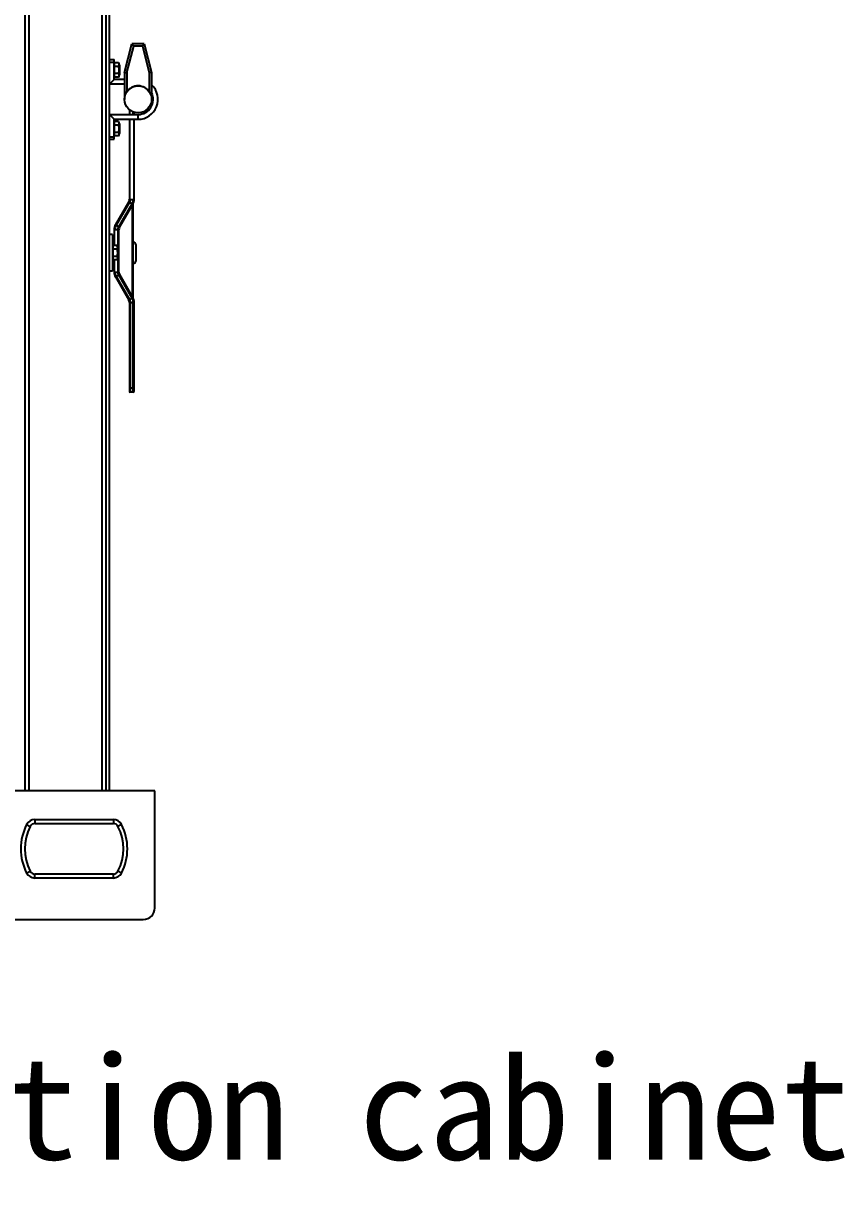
# Model space of a CAD drawing. Header units: millimetres. Extents: x 32496 to 166256, y 3504 to 23939.
# Drawn here: x 52021 to 53054, y 19384 to 20856 of the extents above; entities that cross this region are included whole.
import ezdxf

# ---------------------------------------------------------------- set-up
doc = ezdxf.new("R2010")
doc.units = ezdxf.units.MM
for name, color, linetype in [('A001_MIR_0', 7, 'Continuous'), ('A006-B-FB_MIR_0', 7, 'Continuous'), ('A007_MIR_0', 7, 'Continuous'), ('A009_MIR_0', 7, 'Continuous'), ('A010_MIR_0', 7, 'Continuous'), ('A011_MIR_0', 7, 'Continuous'), ('E090240-C_0', 7, 'Continuous'), ('JIAOJIAN-2-C_0', 7, 'Continuous')]:
    doc.layers.add(name, color=color, linetype=linetype)
doc.layers.add('标注', color=5, linetype='Continuous', lineweight=18)
doc.styles.add('txtstyle_200', font='')
doc.styles.get('txtstyle_200').set_extended_font_data('宋体')

msp = doc.modelspace()

# ---------------------------------------------------------------- linework, layer by layer
at = {"layer": 'A001_MIR_0', "color": 7, "linetype": 'Continuous'}
for p, q in [((52135.74, 20806.953), (52135.64, 20806.953)), ((52140.802, 20806.953), (52135.74, 20806.953)), ((52135.74, 20806.953), (52135.74, 20788.824)), ((52135.74, 20805.738), (52135.64, 20805.738)), ((52140.802, 20802.42), (52135.74, 20802.42)), ((52140.802, 20793.356), (52135.74, 20793.356)), ((52142.04, 20803.943), (52142.04, 20791.833)), ((52135.74, 20790.038), (52135.64, 20790.038)), ((52135.74, 20788.824), (52135.64, 20788.824)), ((52140.802, 20788.824), (52135.74, 20788.824)), ((52135.74, 20732.953), (52135.64, 20732.953)), ((52140.802, 20732.953), (52135.74, 20732.953)), ((52135.74, 20732.953), (52135.74, 20714.824)), ((52135.74, 20731.738), (52135.64, 20731.738)), ((52140.802, 20728.42), (52135.74, 20728.42)), ((52140.802, 20719.356), (52135.74, 20719.356)), ((52142.04, 20729.943), (52142.04, 20717.833)), ((52135.74, 20716.038), (52135.64, 20716.038)), ((52135.74, 20714.824), (52135.64, 20714.824)), ((52140.802, 20714.824), (52135.74, 20714.824)), ((52133.74, 20575.738), (52133.64, 20575.738)), ((52138.802, 20576.953), (52133.74, 20576.953)), ((52133.74, 20576.953), (52133.74, 20558.824)), ((52138.802, 20572.42), (52133.74, 20572.42)), ((52140.04, 20573.943), (52140.04, 20561.833)), ((52133.74, 20560.038), (52133.64, 20560.038)), ((52138.802, 20563.356), (52133.74, 20563.356)), ((52138.802, 20558.824), (52133.74, 20558.824))]:
    msp.add_line(p, q, dxfattribs=at)
for centre, start, end in [((52137.166, 20803.698), 2.87774, 41.827107), ((52137.166, 20792.078), 318.172893, 357.12226), ((52137.166, 20729.698), 2.87774, 41.827107), ((52137.166, 20718.078), 318.172893, 357.12226), ((52135.166, 20573.698), 2.87774, 41.827107), ((52135.166, 20562.078), 318.172893, 357.12226)]:
    msp.add_arc(centre, 4.88, start, end, dxfattribs=at)
for points, knots in [([(52140.802, 20806.953), (52140.951, 20806.786), (52141.202, 20806.434), (52141.446, 20805.854), (52141.573, 20805.27), (52141.612, 20804.686), (52141.573, 20804.103), (52141.445, 20803.519), (52141.202, 20802.939), (52140.951, 20802.587), (52140.802, 20802.42)], [0, 0, 0, 0, 0.13630391, 0.26168163, 0.38182167, 0.50001966, 0.61821659, 0.73835189, 0.86371964, 1, 1, 1, 1]), ([(52140.802, 20802.42), (52141.117, 20801.717), (52141.408, 20800.58), (52141.573, 20799.047), (52141.612, 20797.888), (52141.573, 20796.729), (52141.408, 20795.196), (52141.117, 20794.059), (52140.802, 20793.356)], [0, 0, 0, 0, 0.24967946, 0.37483389, 0.49999887, 0.62516409, 0.75031905, 1, 1, 1, 1]), ([(52140.802, 20793.356), (52140.951, 20793.19), (52141.202, 20792.837), (52141.445, 20792.258), (52141.573, 20791.674), (52141.612, 20791.09), (52141.573, 20790.506), (52141.446, 20789.922), (52141.202, 20789.342), (52140.951, 20788.99), (52140.802, 20788.824)], [0, 0, 0, 0, 0.13627986, 0.26164736, 0.38178268, 0.49997972, 0.61817779, 0.73831788, 0.86369573, 1, 1, 1, 1]), ([(52140.802, 20732.953), (52140.951, 20732.786), (52141.202, 20732.434), (52141.446, 20731.854), (52141.573, 20731.27), (52141.612, 20730.686), (52141.573, 20730.103), (52141.445, 20729.519), (52141.202, 20728.939), (52140.951, 20728.587), (52140.802, 20728.42)], [0, 0, 0, 0, 0.13630391, 0.26168163, 0.38182167, 0.50001966, 0.61821659, 0.73835189, 0.86371964, 1, 1, 1, 1]), ([(52140.802, 20728.42), (52141.117, 20727.717), (52141.408, 20726.58), (52141.573, 20725.047), (52141.612, 20723.888), (52141.573, 20722.729), (52141.408, 20721.196), (52141.117, 20720.059), (52140.802, 20719.356)], [0, 0, 0, 0, 0.24967946, 0.37483389, 0.49999887, 0.62516409, 0.75031905, 1, 1, 1, 1]), ([(52140.802, 20719.356), (52140.951, 20719.19), (52141.202, 20718.837), (52141.445, 20718.258), (52141.573, 20717.674), (52141.612, 20717.09), (52141.573, 20716.506), (52141.446, 20715.922), (52141.202, 20715.342), (52140.951, 20714.99), (52140.802, 20714.824)], [0, 0, 0, 0, 0.13627986, 0.26164736, 0.38178268, 0.49997972, 0.61817779, 0.73831788, 0.86369573, 1, 1, 1, 1]), ([(52138.802, 20576.953), (52138.951, 20576.786), (52139.202, 20576.434), (52139.446, 20575.854), (52139.573, 20575.27), (52139.612, 20574.686), (52139.573, 20574.103), (52139.445, 20573.519), (52139.202, 20572.939), (52138.951, 20572.587), (52138.802, 20572.42)], [0, 0, 0, 0, 0.13630391, 0.26168163, 0.38182167, 0.50001966, 0.61821659, 0.73835189, 0.86371964, 1, 1, 1, 1]), ([(52138.802, 20572.42), (52139.117, 20571.717), (52139.408, 20570.58), (52139.573, 20569.047), (52139.612, 20567.888), (52139.573, 20566.729), (52139.408, 20565.196), (52139.117, 20564.059), (52138.802, 20563.356)], [0, 0, 0, 0, 0.24967946, 0.37483389, 0.49999887, 0.62516409, 0.75031905, 1, 1, 1, 1]), ([(52138.802, 20563.356), (52138.951, 20563.19), (52139.202, 20562.837), (52139.445, 20562.258), (52139.573, 20561.674), (52139.612, 20561.09), (52139.573, 20560.506), (52139.446, 20559.922), (52139.202, 20559.342), (52138.951, 20558.99), (52138.802, 20558.824)], [0, 0, 0, 0, 0.13627986, 0.26164736, 0.38178268, 0.49997972, 0.61817779, 0.73831788, 0.86369573, 1, 1, 1, 1])]:
    msp.add_open_spline(points, degree=3, knots=knots, dxfattribs=at)
at = {"layer": 'A006-B-FB_MIR_0', "color": 7, "linetype": 'Continuous'}
msp.add_circle((52165.64, 20760.888), 17, dxfattribs=at)
at = {"layer": 'A007_MIR_0', "color": 7, "linetype": 'Continuous'}
for p, q in [((52129.64, 20810.888), (52135.64, 20810.888)), ((52135.64, 20785.888), (52135.64, 20810.888)), ((52148.64, 20779.888), (52129.64, 20779.888)), ((52148.64, 20785.888), (52135.64, 20785.888)), ((52129.64, 20741.888), (52165.64, 20741.888)), ((52135.64, 20735.888), (52165.64, 20735.888)), ((52135.64, 20710.888), (52135.64, 20735.888)), ((52129.64, 20710.888), (52135.64, 20710.888))]:
    msp.add_line(p, q, dxfattribs=at)
at = {"layer": 'A007_MIR_0', "color": 9, "linetype": 'Continuous'}
for p, q in [((52129.64, 20807.888), (52135.64, 20807.888)), ((52135.64, 20785.888), (52129.64, 20779.888)), ((52135.64, 20735.888), (52129.64, 20741.888)), ((52165.64, 20735.888), (52165.64, 20741.888)), ((52129.64, 20713.888), (52135.64, 20713.888))]:
    msp.add_line(p, q, dxfattribs=at)
at = {"layer": 'A007_MIR_0', "color": 7, "linetype": 'Continuous'}
for radius, end in [(25, 46.975233), (19, 26.218565)]:
    msp.add_arc((52165.64, 20760.888), radius, 270, end, dxfattribs=at)
at = {"layer": 'A009_MIR_0', "color": 7, "linetype": 'Continuous'}
for p, q in [((52154.64, 20746.888), (52154.64, 20741.888)), ((52154.64, 20735.888), (52154.64, 20635.104)), ((52160.64, 20741.888), (52160.64, 20744.655)), ((52160.64, 20635.104), (52160.64, 20735.888)), ((52153.836, 20632.104), (52137.051, 20603.032)), ((52153.842, 20632.115), (52153.836, 20632.104)), ((52159.171, 20629.345), (52159.039, 20629.115)), ((52159.171, 20629.345), (52159.171, 20511.15)), ((52142.247, 20600.032), (52159.032, 20629.104)), ((52135.444, 20597.032), (52135.444, 20576.953)), ((52141.444, 20543.463), (52141.444, 20597.032)), ((52135.444, 20558.824), (52135.444, 20543.463)), ((52137.051, 20537.463), (52153.836, 20508.391)), ((52142.247, 20540.463), (52159.171, 20511.15)), ((52154.64, 20505.391), (52154.64, 20393.606)), ((52160.64, 20393.606), (52160.64, 20505.391)), ((52159.64, 20392.606), (52155.64, 20392.606))]:
    msp.add_line(p, q, dxfattribs=at)
at = {"layer": 'A009_MIR_0', "color": 9, "linetype": 'Continuous'}
for p, q in [((52159.64, 20741.888), (52159.64, 20745.028)), ((52154.694, 20631.59), (52137.909, 20602.517)), ((52141.381, 20600.532), (52158.158, 20629.59)), ((52154.702, 20631.603), (52158.166, 20629.604)), ((52155.64, 20635.104), (52159.64, 20635.104)), ((52155.64, 20635.104), (52155.64, 20635.088)), ((52158.158, 20629.59), (52158.166, 20629.604)), ((52158.171, 20627.613), (52158.171, 20512.882)), ((52137.917, 20602.532), (52141.381, 20600.532)), ((52141.368, 20600.509), (52141.381, 20600.532)), ((52136.444, 20597.032), (52140.444, 20597.032)), ((52136.444, 20597.032), (52136.444, 20597.014)), ((52140.444, 20543.463), (52140.444, 20597.014)), ((52136.444, 20543.463), (52140.444, 20543.463)), ((52136.444, 20543.463), (52136.444, 20543.443)), ((52140.444, 20543.432), (52140.444, 20543.463)), ((52137.917, 20537.963), (52141.381, 20539.963)), ((52137.917, 20537.963), (52137.925, 20537.949)), ((52137.925, 20537.949), (52154.702, 20508.891)), ((52158.166, 20510.891), (52141.389, 20539.949)), ((52154.702, 20508.891), (52158.166, 20510.891)), ((52155.64, 20505.391), (52159.64, 20505.391)), ((52155.64, 20505.373), (52155.64, 20392.606)), ((52159.64, 20505.373), (52159.64, 20505.391)), ((52159.64, 20392.606), (52159.64, 20505.373)), ((52160.533, 20505.39), (52160.412, 20505.39)), ((52160.609, 20505.391), (52160.533, 20505.39)), ((52159.64, 20397.518), (52155.64, 20397.518))]:
    msp.add_line(p, q, dxfattribs=at)
at = {"layer": 'A009_MIR_0', "color": 7, "linetype": 'Continuous'}
for centre, radius, start, end in [((52155.64, 20746.888), 1, 149.946092, 180), ((52148.64, 20635.104), 6, 330, 0), ((52148.64, 20635.104), 12, 330, 0), ((52147.444, 20597.032), 12, 150, 180), ((52147.444, 20597.032), 6, 150, 180), ((52147.444, 20543.463), 12, 180, 210), ((52147.444, 20543.463), 6, 180, 210), ((52148.64, 20505.391), 6, 0, 30), ((52148.64, 20505.391), 12, 0, 30), ((52155.64, 20393.606), 1, 180, 270), ((52159.64, 20393.606), 1, 270, 0)]:
    msp.add_arc(centre, radius, start, end, dxfattribs=at)
at = {"layer": 'A009_MIR_0', "color": 9, "linetype": 'Continuous'}
for centre, radius, start, end in [((52148.69, 20635.057), 6.934, 329.999701, 330.124386), ((52148.964, 20597.013), 8.52, 179.871588, 179.989865), ((52147.462, 20543.456), 7.013, 209.875258, 209.999943), ((52148.381, 20505.373), 7.259, 0.000747, 0.139574), ((52160.476, 20636.367), 130.977, 269.633989, 269.971916)]:
    msp.add_arc(centre, radius, start, end, dxfattribs=at)
for points, knots in [([(52154.64, 20746.888), (52154.64, 20746.886), (52154.65, 20746.887), (52154.661, 20746.884), (52154.686, 20746.883), (52154.719, 20746.881), (52154.761, 20746.88), (52154.833, 20746.878), (52154.942, 20746.875), (52155.091, 20746.873), (52155.262, 20746.872), (52155.447, 20746.871), (52155.575, 20746.871), (52155.64, 20746.871)], [0, 0, 0, 0, 0.00512101, 0.01960926, 0.04349421, 0.07658561, 0.1185392, 0.16898426, 0.29329889, 0.44477463, 0.617529, 0.80509614, 1, 1, 1, 1]), ([(52153.836, 20632.104), (52153.836, 20632.103), (52153.839, 20632.1), (52153.843, 20632.097), (52153.852, 20632.09), (52153.871, 20632.078), (52153.903, 20632.058), (52153.932, 20632.04), (52153.948, 20632.03)], [0, 0, 0, 0, 0.01760951, 0.06593383, 0.14553437, 0.25626665, 0.56947655, 1, 1, 1, 1]), ([(52153.842, 20632.115), (52153.842, 20632.114), (52153.846, 20632.112), (52153.849, 20632.108), (52153.859, 20632.102), (52153.877, 20632.09), (52153.91, 20632.069), (52153.938, 20632.052), (52153.955, 20632.042)], [0, 0, 0, 0, 0.01760954, 0.06593384, 0.14553432, 0.25626653, 0.56947635, 1, 1, 1, 1]), ([(52153.948, 20632.03), (52153.993, 20632.002), (52154.241, 20631.853), (52154.49, 20631.708), (52154.694, 20631.59)], [0, 0, 0, 0, 0.18352996, 1, 1, 1, 1]), ([(52154.64, 20635.12), (52154.64, 20635.119), (52154.644, 20635.119), (52154.649, 20635.118), (52154.661, 20635.117), (52154.669, 20635.116), (52154.674, 20635.116)], [0, 0, 0, 0, 0.0688115, 0.2573926, 0.56797434, 1, 1, 1, 1]), ([(52154.64, 20635.104), (52154.64, 20635.103), (52154.644, 20635.102), (52154.649, 20635.101), (52154.661, 20635.101), (52154.669, 20635.1), (52154.674, 20635.1)], [0, 0, 0, 0, 0.06860651, 0.25717251, 0.5678283, 1, 1, 1, 1]), ([(52154.674, 20635.116), (52154.719, 20635.113), (52154.838, 20635.11), (52155.16, 20635.105), (52155.437, 20635.104), (52155.64, 20635.104)], [0, 0, 0, 0, 0.13926782, 0.36984828, 1, 1, 1, 1]), ([(52154.674, 20635.1), (52154.719, 20635.097), (52154.838, 20635.094), (52155.16, 20635.089), (52155.437, 20635.088), (52155.64, 20635.088)], [0, 0, 0, 0, 0.1392638, 0.36984321, 1, 1, 1, 1]), ([(52155.64, 20635.088), (52155.638, 20634.482), (52155.477, 20633.264), (52155.005, 20632.129), (52154.702, 20631.603)], [0, 0, 0, 0, 0.49999629, 1, 1, 1, 1]), ([(52158.997, 20629.119), (52158.956, 20629.14), (52158.851, 20629.197), (52158.571, 20629.353), (52158.332, 20629.49), (52158.158, 20629.59)], [0, 0, 0, 0, 0.14220239, 0.37336939, 1, 1, 1, 1]), ([(52158.166, 20629.604), (52158.645, 20630.433), (52159.388, 20632.224), (52159.64, 20634.146), (52159.64, 20635.104)], [0, 0, 0, 0, 0.50000156, 1, 1, 1, 1]), ([(52158.999, 20629.122), (52158.959, 20629.144), (52158.681, 20629.304), (52158.404, 20629.465), (52158.166, 20629.604)], [0, 0, 0, 0, 0.1421302, 1, 1, 1, 1]), ([(52160.64, 20635.117), (52160.64, 20635.115), (52160.63, 20635.116), (52160.619, 20635.113), (52160.593, 20635.112), (52160.561, 20635.111), (52160.519, 20635.109), (52160.447, 20635.107), (52160.338, 20635.105), (52160.188, 20635.104), (52160.018, 20635.102), (52159.832, 20635.102), (52159.705, 20635.101), (52159.64, 20635.102)], [0, 0, 0, 0, 0.00508147, 0.01955714, 0.043436, 0.07652412, 0.11847641, 0.16892175, 0.29324016, 0.44472376, 0.61748703, 0.80507391, 1, 1, 1, 1]), ([(52159.023, 20629.107), (52159.021, 20629.107), (52159.012, 20629.111), (52159.004, 20629.115), (52158.997, 20629.119)], [0, 0, 0, 0, 0.18871477, 1, 1, 1, 1]), ([(52159.032, 20629.104), (52159.032, 20629.103), (52159.028, 20629.107), (52159.023, 20629.108), (52159.012, 20629.115), (52159.004, 20629.119), (52158.999, 20629.122)], [0, 0, 0, 0, 0.06297593, 0.25130885, 0.56429389, 1, 1, 1, 1]), ([(52159.032, 20629.104), (52159.032, 20629.103), (52159.027, 20629.105), (52159.025, 20629.106), (52159.023, 20629.107)], [0, 0, 0, 0, 0.26522294, 1, 1, 1, 1]), ([(52137.909, 20602.517), (52137.433, 20601.69), (52136.694, 20599.903), (52136.444, 20597.986), (52136.444, 20597.032)], [0, 0, 0, 0, 0.50000615, 1, 1, 1, 1]), ([(52137.051, 20603.032), (52137.051, 20603.031), (52137.054, 20603.028), (52137.058, 20603.025), (52137.068, 20603.018), (52137.086, 20603.006), (52137.119, 20602.985), (52137.147, 20602.968), (52137.163, 20602.958)], [0, 0, 0, 0, 0.01789462, 0.06629737, 0.14591374, 0.2566234, 0.56970152, 1, 1, 1, 1]), ([(52137.059, 20603.045), (52137.059, 20603.044), (52137.063, 20603.042), (52137.066, 20603.039), (52137.076, 20603.033), (52137.094, 20603.02), (52137.127, 20603), (52137.155, 20602.982), (52137.171, 20602.972)], [0, 0, 0, 0, 0.01662409, 0.06471727, 0.14429654, 0.255133, 0.56881019, 1, 1, 1, 1]), ([(52137.163, 20602.958), (52137.208, 20602.93), (52137.455, 20602.781), (52137.705, 20602.635), (52137.909, 20602.517)], [0, 0, 0, 0, 0.1835358, 1, 1, 1, 1]), ([(52140.444, 20597.032), (52140.443, 20597.637), (52140.602, 20598.851), (52141.068, 20599.984), (52141.368, 20600.509)], [0, 0, 0, 0, 0.49998549, 1, 1, 1, 1]), ([(52142.215, 20600.043), (52142.174, 20600.061), (52142.068, 20600.117), (52141.785, 20600.27), (52141.544, 20600.408), (52141.368, 20600.509)], [0, 0, 0, 0, 0.13938383, 0.36996726, 1, 1, 1, 1]), ([(52142.255, 20600.045), (52142.255, 20600.044), (52142.251, 20600.046), (52142.246, 20600.048), (52142.236, 20600.053), (52142.216, 20600.062), (52142.181, 20600.08), (52142.152, 20600.096), (52142.135, 20600.105)], [0, 0, 0, 0, 0.01760951, 0.06593383, 0.14553437, 0.25626665, 0.56947655, 1, 1, 1, 1]), ([(52142.247, 20600.032), (52142.247, 20600.031), (52142.243, 20600.032), (52142.233, 20600.035), (52142.222, 20600.039), (52142.215, 20600.043)], [0, 0, 0, 0, 0.07815972, 0.26730999, 1, 1, 1, 1]), ([(52135.444, 20597.052), (52135.444, 20597.051), (52135.448, 20597.05), (52135.453, 20597.049), (52135.464, 20597.048), (52135.473, 20597.047), (52135.478, 20597.047)], [0, 0, 0, 0, 0.07068149, 0.25933956, 0.5692388, 1, 1, 1, 1]), ([(52135.444, 20597.032), (52135.444, 20597.031), (52135.448, 20597.03), (52135.453, 20597.029), (52135.464, 20597.028), (52135.487, 20597.026), (52135.525, 20597.025), (52135.558, 20597.024), (52135.578, 20597.023)], [0, 0, 0, 0, 0.01810085, 0.06656112, 0.14618927, 0.25688261, 0.56986498, 1, 1, 1, 1]), ([(52135.478, 20597.047), (52135.522, 20597.044), (52135.642, 20597.041), (52135.963, 20597.034), (52136.241, 20597.033), (52136.444, 20597.032)], [0, 0, 0, 0, 0.13929026, 0.36987289, 1, 1, 1, 1]), ([(52141.41, 20597.045), (52141.365, 20597.04), (52141.246, 20597.036), (52140.924, 20597.028), (52140.647, 20597.027), (52140.444, 20597.029)], [0, 0, 0, 0, 0.13941922, 0.37000421, 1, 1, 1, 1]), ([(52141.41, 20597.027), (52141.365, 20597.024), (52141.246, 20597.021), (52140.924, 20597.015), (52140.647, 20597.014), (52140.444, 20597.014)], [0, 0, 0, 0, 0.13928651, 0.36986787, 1, 1, 1, 1]), ([(52141.444, 20597.052), (52141.444, 20597.051), (52141.44, 20597.05), (52141.43, 20597.047), (52141.418, 20597.046), (52141.41, 20597.045)], [0, 0, 0, 0, 0.08047027, 0.26981658, 1, 1, 1, 1]), ([(52141.444, 20597.032), (52141.444, 20597.031), (52141.439, 20597.03), (52141.434, 20597.029), (52141.423, 20597.028), (52141.414, 20597.028), (52141.41, 20597.027)], [0, 0, 0, 0, 0.07046352, 0.25911104, 0.5690898, 1, 1, 1, 1]), ([(52135.444, 20543.481), (52135.444, 20543.48), (52135.448, 20543.479), (52135.453, 20543.478), (52135.464, 20543.477), (52135.487, 20543.475), (52135.525, 20543.473), (52135.558, 20543.472), (52135.578, 20543.471)], [0, 0, 0, 0, 0.01842096, 0.06696985, 0.14661535, 0.25728279, 0.57011694, 1, 1, 1, 1]), ([(52135.444, 20543.463), (52135.444, 20543.462), (52135.448, 20543.461), (52135.453, 20543.46), (52135.464, 20543.459), (52135.473, 20543.458), (52135.478, 20543.458)], [0, 0, 0, 0, 0.07175025, 0.26046149, 0.56997046, 1, 1, 1, 1]), ([(52135.478, 20543.458), (52135.522, 20543.454), (52135.642, 20543.451), (52135.963, 20543.444), (52136.241, 20543.443), (52136.444, 20543.443)], [0, 0, 0, 0, 0.13930317, 0.36988634, 1, 1, 1, 1]), ([(52136.444, 20543.443), (52136.445, 20542.489), (52136.699, 20540.573), (52137.44, 20538.789), (52137.917, 20537.963)], [0, 0, 0, 0, 0.49999442, 1, 1, 1, 1]), ([(52141.41, 20543.481), (52141.365, 20543.478), (52141.246, 20543.474), (52140.924, 20543.468), (52140.647, 20543.466), (52140.444, 20543.466)], [0, 0, 0, 0, 0.13931102, 0.36989545, 1, 1, 1, 1]), ([(52141.41, 20543.455), (52141.365, 20543.45), (52141.246, 20543.444), (52141.031, 20543.437), (52140.754, 20543.433), (52140.551, 20543.432), (52140.444, 20543.432)], [0, 0, 0, 0, 0.1394414, 0.37002476, 0.66733628, 1, 1, 1, 1]), ([(52141.381, 20539.963), (52141.079, 20540.486), (52140.609, 20541.616), (52140.446, 20542.828), (52140.444, 20543.432)], [0, 0, 0, 0, 0.50001449, 1, 1, 1, 1]), ([(52141.444, 20543.486), (52141.444, 20543.486), (52141.44, 20543.485), (52141.434, 20543.484), (52141.423, 20543.482), (52141.414, 20543.482), (52141.41, 20543.481)], [0, 0, 0, 0, 0.07210611, 0.26084457, 0.57022436, 1, 1, 1, 1]), ([(52141.444, 20543.463), (52141.444, 20543.462), (52141.44, 20543.46), (52141.43, 20543.457), (52141.418, 20543.456), (52141.41, 20543.455)], [0, 0, 0, 0, 0.08223822, 0.27173281, 1, 1, 1, 1]), ([(52137.043, 20537.477), (52137.043, 20537.476), (52137.047, 20537.478), (52137.052, 20537.48), (52137.063, 20537.485), (52137.083, 20537.494), (52137.117, 20537.512), (52137.146, 20537.528), (52137.163, 20537.537)], [0, 0, 0, 0, 0.01760948, 0.06593382, 0.14553439, 0.25626671, 0.56947668, 1, 1, 1, 1]), ([(52137.051, 20537.463), (52137.052, 20537.462), (52137.056, 20537.464), (52137.061, 20537.465), (52137.071, 20537.47), (52137.078, 20537.474), (52137.083, 20537.476)], [0, 0, 0, 0, 0.06871556, 0.25728604, 0.56790211, 1, 1, 1, 1]), ([(52137.083, 20537.476), (52137.123, 20537.496), (52137.227, 20537.553), (52137.509, 20537.71), (52137.749, 20537.848), (52137.925, 20537.949)], [0, 0, 0, 0, 0.13926577, 0.36984601, 1, 1, 1, 1]), ([(52142.135, 20540.389), (52142.09, 20540.361), (52141.843, 20540.212), (52141.593, 20540.067), (52141.389, 20539.949)], [0, 0, 0, 0, 0.18352996, 1, 1, 1, 1]), ([(52142.236, 20540.482), (52142.237, 20540.481), (52142.234, 20540.478), (52142.226, 20540.471), (52142.205, 20540.456), (52142.171, 20540.433), (52142.143, 20540.414), (52142.127, 20540.404)], [0, 0, 0, 0, 0.02028, 0.06939252, 0.2596541, 0.57162125, 1, 1, 1, 1]), ([(52142.247, 20540.463), (52142.248, 20540.462), (52142.244, 20540.459), (52142.24, 20540.456), (52142.231, 20540.449), (52142.213, 20540.437), (52142.18, 20540.417), (52142.152, 20540.399), (52142.135, 20540.389)], [0, 0, 0, 0, 0.01760951, 0.06593383, 0.14553437, 0.25626665, 0.56947655, 1, 1, 1, 1]), ([(52153.828, 20508.404), (52153.832, 20508.397), (52153.854, 20508.4), (52153.877, 20508.411), (52153.921, 20508.436), (52153.992, 20508.478), (52154.099, 20508.538), (52154.228, 20508.614), (52154.432, 20508.732), (52154.592, 20508.826), (52154.702, 20508.891)], [0, 0, 0, 0, 0.02389878, 0.04782569, 0.08072193, 0.17264132, 0.29636507, 0.44715592, 0.61915079, 1, 1, 1, 1]), ([(52154.64, 20505.405), (52154.64, 20505.404), (52154.644, 20505.403), (52154.649, 20505.402), (52154.661, 20505.401), (52154.669, 20505.401), (52154.674, 20505.4)], [0, 0, 0, 0, 0.07019902, 0.25883448, 0.56890975, 1, 1, 1, 1]), ([(52154.64, 20505.391), (52154.64, 20505.39), (52154.644, 20505.389), (52154.649, 20505.388), (52154.661, 20505.387), (52154.669, 20505.387), (52154.674, 20505.386)], [0, 0, 0, 0, 0.07046352, 0.25911104, 0.5690898, 1, 1, 1, 1]), ([(52154.674, 20505.4), (52154.719, 20505.398), (52154.838, 20505.395), (52155.16, 20505.39), (52155.437, 20505.39), (52155.64, 20505.39)], [0, 0, 0, 0, 0.13928187, 0.36986143, 1, 1, 1, 1]), ([(52154.674, 20505.386), (52154.719, 20505.383), (52154.838, 20505.38), (52155.16, 20505.374), (52155.437, 20505.373), (52155.64, 20505.373)], [0, 0, 0, 0, 0.13928651, 0.36986787, 1, 1, 1, 1]), ([(52154.702, 20508.891), (52155.007, 20508.363), (52155.479, 20507.223), (52155.64, 20506), (52155.64, 20505.391)], [0, 0, 0, 0, 0.50000338, 1, 1, 1, 1]), ([(52159.024, 20511.404), (52159.025, 20511.402), (52159.016, 20511.398), (52159.008, 20511.39), (52158.986, 20511.377), (52158.959, 20511.359), (52158.923, 20511.337), (52158.862, 20511.299), (52158.768, 20511.243), (52158.64, 20511.167), (52158.493, 20511.081), (52158.333, 20510.987), (52158.222, 20510.923), (52158.166, 20510.891)], [0, 0, 0, 0, 0.00504883, 0.01951374, 0.04338726, 0.07647287, 0.11842456, 0.1688708, 0.29319453, 0.44468696, 0.61746147, 0.80506097, 1, 1, 1, 1]), ([(52159.64, 20505.391), (52159.64, 20506.348), (52159.388, 20508.271), (52158.645, 20510.062), (52158.166, 20510.891)], [0, 0, 0, 0, 0.49999857, 1, 1, 1, 1]), ([(52160.412, 20505.38), (52160.36, 20505.378), (52160.102, 20505.374), (52159.845, 20505.373), (52159.64, 20505.373)], [0, 0, 0, 0, 0.20422849, 1, 1, 1, 1]), ([(52160.532, 20505.383), (52160.524, 20505.383), (52160.484, 20505.381), (52160.444, 20505.38), (52160.412, 20505.38)], [0, 0, 0, 0, 0.21796103, 1, 1, 1, 1]), ([(52160.609, 20505.386), (52160.605, 20505.386), (52160.579, 20505.385), (52160.553, 20505.384), (52160.532, 20505.383)], [0, 0, 0, 0, 0.19410778, 1, 1, 1, 1]), ([(52160.64, 20505.391), (52160.64, 20505.39), (52160.636, 20505.391), (52160.631, 20505.39), (52160.621, 20505.391), (52160.614, 20505.391), (52160.609, 20505.391)], [0, 0, 0, 0, 0.06292275, 0.25106445, 0.56393357, 1, 1, 1, 1]), ([(52160.632, 20505.389), (52160.631, 20505.388), (52160.623, 20505.387), (52160.616, 20505.387), (52160.609, 20505.386)], [0, 0, 0, 0, 0.18879678, 1, 1, 1, 1]), ([(52160.64, 20505.391), (52160.64, 20505.391), (52160.637, 20505.389), (52160.635, 20505.389), (52160.632, 20505.389)], [0, 0, 0, 0, 0.0898398, 1, 1, 1, 1]), ([(52154.64, 20397.536), (52154.64, 20397.534), (52154.65, 20397.534), (52154.661, 20397.531), (52154.686, 20397.531), (52154.719, 20397.529), (52154.761, 20397.527), (52154.833, 20397.525), (52154.942, 20397.523), (52155.091, 20397.521), (52155.262, 20397.519), (52155.447, 20397.518), (52155.575, 20397.518), (52155.64, 20397.518)], [0, 0, 0, 0, 0.00512085, 0.01960878, 0.04349342, 0.07658407, 0.11853675, 0.1689809, 0.29329324, 0.44476704, 0.61751772, 0.80508994, 1, 1, 1, 1]), ([(52160.64, 20397.536), (52160.64, 20397.534), (52160.63, 20397.534), (52160.619, 20397.531), (52160.593, 20397.531), (52160.561, 20397.529), (52160.519, 20397.527), (52160.447, 20397.525), (52160.338, 20397.523), (52160.188, 20397.521), (52160.018, 20397.519), (52159.832, 20397.518), (52159.705, 20397.518), (52159.64, 20397.518)], [0, 0, 0, 0, 0.00512085, 0.01960878, 0.04349342, 0.07658407, 0.11853675, 0.1689809, 0.29329324, 0.44476704, 0.61751772, 0.80508994, 1, 1, 1, 1])]:
    msp.add_open_spline(points, degree=3, knots=knots, dxfattribs=at)
at = {"layer": 'A010_MIR_0', "color": 7, "linetype": 'Continuous'}
for p, q in [((52148.64, 20794.912), (52157.832, 20830.888)), ((52173.448, 20830.888), (52157.832, 20830.888)), ((52157.832, 20830.888), (52160.162, 20827.888)), ((52171.118, 20827.888), (52173.448, 20830.888)), ((52173.448, 20830.888), (52182.64, 20794.912)), ((52148.64, 20794.912), (52151.64, 20794.535)), ((52148.64, 20794.912), (52148.64, 20760.888)), ((52182.64, 20794.912), (52179.64, 20794.535)), ((52182.64, 20794.912), (52182.64, 20760.888))]:
    msp.add_line(p, q, dxfattribs=at)
at = {"layer": 'A010_MIR_0', "color": 9, "linetype": 'Continuous'}
for p, q in [((52151.64, 20794.535), (52160.162, 20827.888)), ((52171.118, 20827.888), (52160.162, 20827.888)), ((52171.118, 20827.888), (52179.64, 20794.535)), ((52151.64, 20794.535), (52151.64, 20770.532)), ((52179.64, 20794.535), (52179.64, 20770.532))]:
    msp.add_line(p, q, dxfattribs=at)
at = {"layer": 'A010_MIR_0', "color": 7, "linetype": 'Continuous'}
msp.add_arc((52165.64, 20760.888), 17, 31.746781, 147.524529, dxfattribs=at)
at = {"layer": 'A011_MIR_0', "color": 7, "linetype": 'Continuous'}
for p, q in [((52133.64, 20590.888), (52129.64, 20590.888)), ((52133.64, 20590.888), (52133.64, 20544.888)), ((52133.64, 20581.388), (52135.444, 20581.388)), ((52159.171, 20581.388), (52159.64, 20581.388)), ((52162.64, 20578.388), (52162.64, 20557.388)), ((52133.64, 20544.888), (52129.64, 20544.888)), ((52135.444, 20554.388), (52133.64, 20554.388)), ((52159.64, 20554.388), (52159.171, 20554.388))]:
    msp.add_line(p, q, dxfattribs=at)
at = {"layer": 'A011_MIR_0', "color": 9, "linetype": 'Continuous'}
for p, q in [((52133.84, 20576.953), (52133.84, 20581.388)), ((52133.84, 20554.388), (52133.84, 20558.824))]:
    msp.add_line(p, q, dxfattribs=at)
at = {"layer": 'A011_MIR_0', "color": 7, "linetype": 'Continuous'}
for centre, start, end in [((52159.64, 20578.388), 0, 90), ((52159.64, 20557.388), 270, 0)]:
    msp.add_arc(centre, 3, start, end, dxfattribs=at)
at = {"layer": 'E090240-C_0', "color": 7, "linetype": 'Continuous'}
for p, q in [((52023.64, 19890.888), (52023.64, 22004.888)), ((52125.64, 19890.888), (52125.64, 22004.888)), ((52129.64, 19890.888), (52129.64, 22004.888))]:
    msp.add_line(p, q, dxfattribs=at)
at = {"layer": 'E090240-C_0', "color": 9, "linetype": 'Continuous'}
for p, q in [((52028.64, 19890.888), (52028.64, 22004.888)), ((52120.64, 19890.888), (52120.64, 22004.888))]:
    msp.add_line(p, q, dxfattribs=at)
at = {"layer": 'JIAOJIAN-2-C_0', "color": 7, "linetype": 'Continuous'}
for p, q in [((52186.64, 19890.888), (52008.64, 19890.888)), ((52186.64, 19743.388), (52186.64, 19890.888)), ((52035.716, 19854.638), (52134.563, 19854.638)), ((52035.716, 19849.638), (52134.563, 19849.638)), ((52134.563, 19786.138), (52035.716, 19786.138)), ((52134.563, 19781.138), (52035.716, 19781.138)), ((52008.64, 19728.888), (52172.14, 19728.888))]:
    msp.add_line(p, q, dxfattribs=at)
at = {"layer": 'JIAOJIAN-2-C_0', "color": 9, "linetype": 'Continuous'}
for p, q in [((52035.716, 19854.638), (52035.716, 19849.638)), ((52134.563, 19854.638), (52134.563, 19849.638)), ((52025.475, 19848.37), (52029.928, 19846.095)), ((52144.804, 19848.37), (52140.352, 19846.095)), ((52025.475, 19787.406), (52029.928, 19789.681)), ((52035.716, 19781.138), (52035.716, 19786.138)), ((52134.563, 19781.138), (52134.563, 19786.138)), ((52144.804, 19787.406), (52140.352, 19789.681))]:
    msp.add_line(p, q, dxfattribs=at)
at = {"layer": 'JIAOJIAN-2-C_0', "color": 7, "linetype": 'Continuous'}
for centre, radius, start, end in [((52035.716, 19843.138), 11.5, 90, 152.937964), ((52035.716, 19843.138), 6.5, 90, 152.937964), ((52134.563, 19843.138), 11.5, 27.062036, 90), ((52134.563, 19843.138), 6.5, 27.062036, 90), ((52085.14, 19817.888), 67, 152.937964, 207.062036), ((52085.14, 19817.888), 62, 152.937964, 207.062036), ((52085.14, 19817.888), 62, 332.937964, 27.062036), ((52085.14, 19817.888), 67, 332.937964, 27.062036), ((52035.716, 19792.638), 11.5, 207.062036, 270), ((52035.716, 19792.638), 6.5, 207.062036, 270), ((52134.563, 19792.638), 6.5, 270, 332.937964), ((52134.563, 19792.638), 11.5, 270, 332.937964), ((52172.14, 19743.388), 14.5, 270, 0)]:
    msp.add_arc(centre, radius, start, end, dxfattribs=at)

# ---------------------------------------------------------------- texts
at = {"layer": '标注', "color": 1, "lineweight": 13, "insert": (50232.09, 19384.031), "char_height": 130, "width": 3006.92935, "attachment_point": 7, "style": 'txtstyle_200'}
msp.add_mtext('{\\fFangSong_GB2312|b0|i0|c134|p49;Low voltage distribution cabinet}', dxfattribs=at)

doc.saveas('drawing.dxf')
